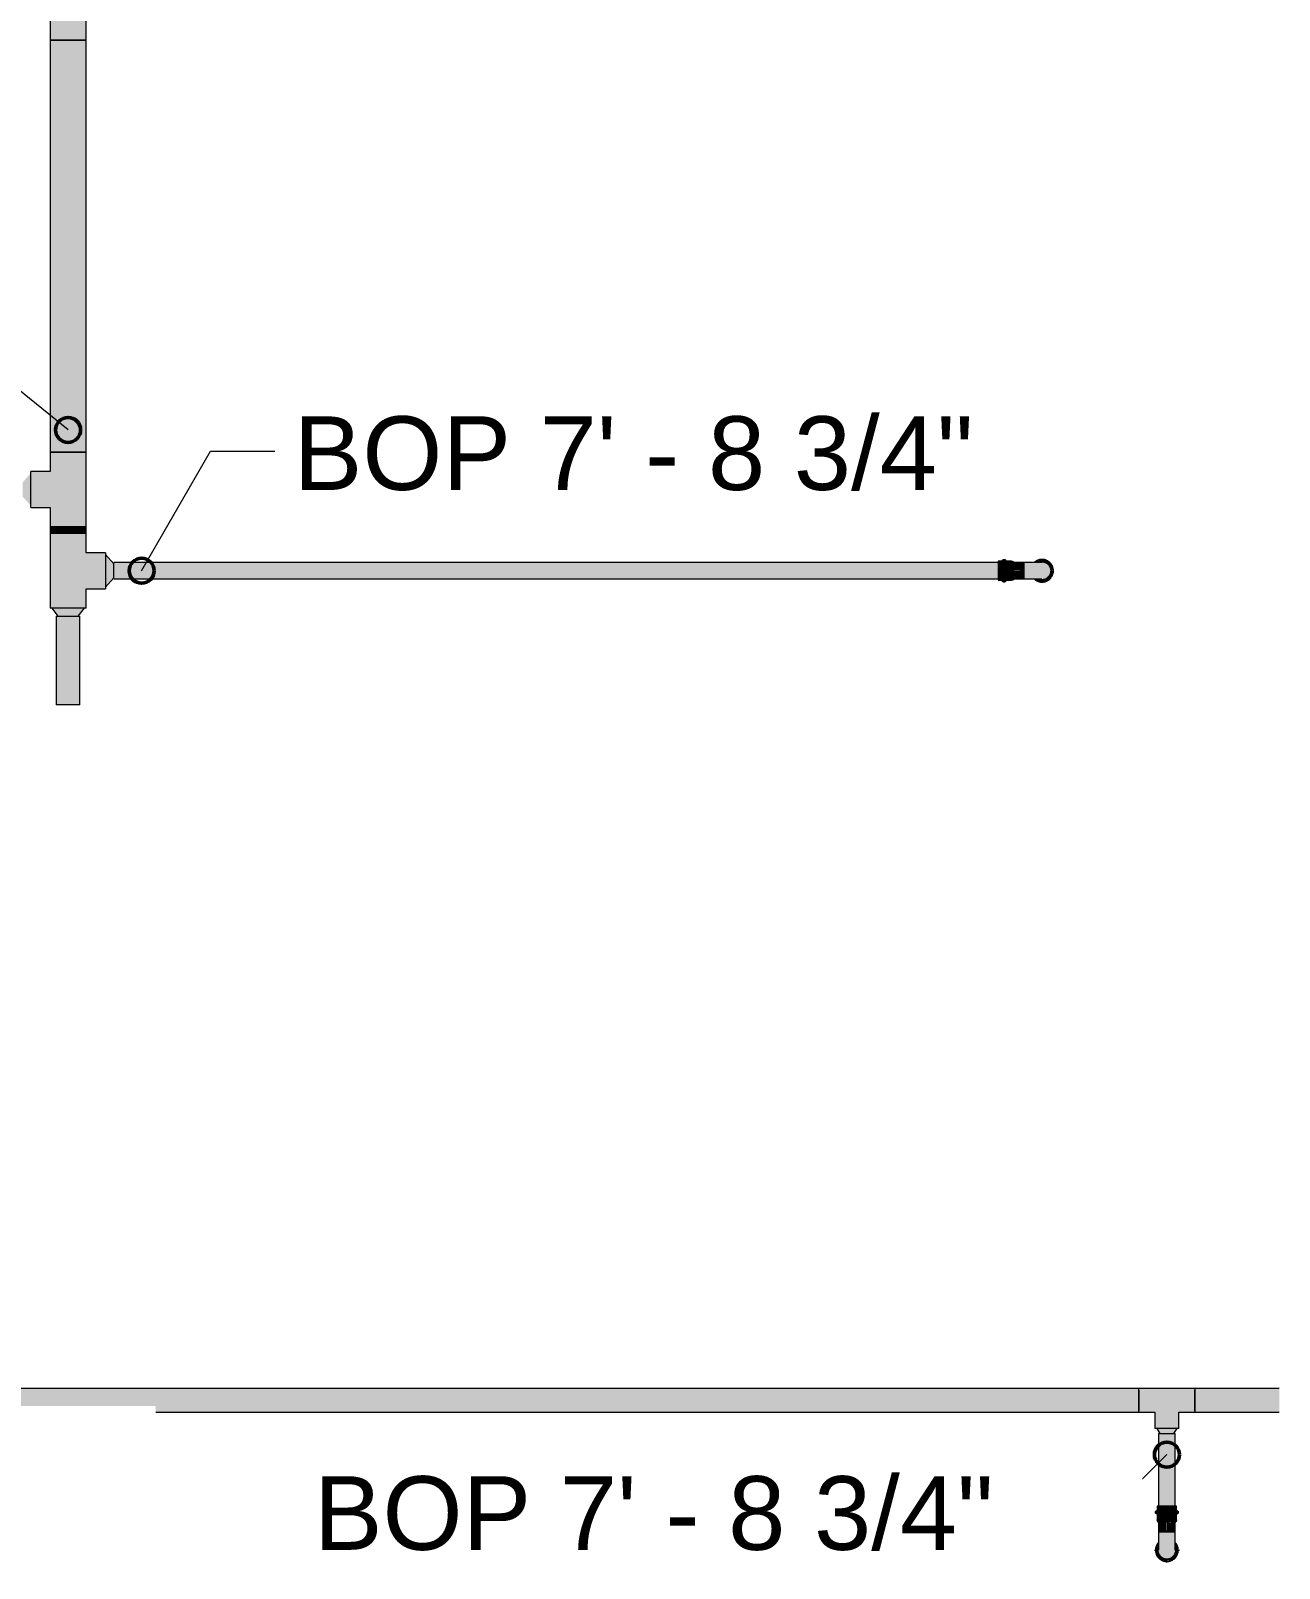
# Model space of a CAD drawing. Header units: inches. Extents: x -3385 to 41, y 7 to 1342.
# Drawn here: x -3010.8 to -2910.8, y 182.3 to 305.5 of the extents above; entities that cross this region are included whole.
import ezdxf

# ---------------------------------------------------------------- set-up
doc = ezdxf.new("R2010")
doc.units = ezdxf.units.IN
doc.header["$MEASUREMENT"] = 0
for name, color, linetype, lineweight in [('G-ANNO-DIMS', 111, 'Continuous', 9), ('P-PIPE', 3, 'Continuous', 9), ('P-PIPE-CNTR', 3, 'Continuous', 9)]:
    doc.layers.add(name, color=color, linetype=linetype, lineweight=lineweight)
doc.styles.add('Arial', font='arial.ttf', dxfattribs={"height": 5.901198})

# ---------------------------------------------------------------- blocks, each defined once
blk = doc.blocks.new('Victaulic-VicPress316-Elbow 90-45deg Style P568_P571 - Standard-V30-LOWER PARKING')
at = {"layer": 'P-PIPE'}
for points in [[(-3300.48, 461.12), (-3300.48, 461.37), (-3300.5, 461.41), (-3300.56, 461.63), (-3300.58, 461.74), (-3300.49, 462.09), (-3300.36, 462.28), (-3300.17, 462.41), (-3300.11, 462.44), (-3299.93, 462.48), (-3299.85, 462.49), (-3299.82, 462.51), (-3299.82, 462.58), (-3300.15, 462.59), (-3300.44, 462.41), (-3300.57, 462.26), (-3300.67, 462.08), (-3300.68, 461.92), (-3300.73, 461.74), (-3300.71, 461.58), (-3300.67, 461.41), (-3300.57, 461.23), (-3300.48, 461.12)], [(-3300.48, 461.37), (-3300.46, 461.86), (-3300.4, 462.03), (-3300.34, 462.14), (-3300.28, 462.21), (-3300.21, 462.27), (-3300.11, 462.33), (-3299.97, 462.38), (-3299.93, 462.39), (-3299.82, 462.4), (-3299.82, 462.51), (-3299.86, 462.49), (-3299.98, 462.48), (-3300.17, 462.41), (-3300.36, 462.28), (-3300.49, 462.09), (-3300.54, 461.96), (-3300.58, 461.74), (-3300.54, 461.52), (-3300.49, 461.39)], [(-3300.15, 460.35), (-3299.82, 460.35), (-3299.82, 462.4), (-3299.93, 462.39), (-3300.04, 462.36), (-3300.15, 462.31), (-3300.24, 462.25), (-3300.32, 462.17), (-3300.4, 462.03), (-3300.44, 461.97), (-3300.47, 461.86), (-3300.48, 461.62), (-3300.47, 460.35), (-3300.24, 460.35)], [(-3299.16, 461.12), (-3299.06, 461.23), (-3298.97, 461.41), (-3298.96, 461.56), (-3298.91, 461.74), (-3298.92, 461.9), (-3298.97, 462.08), (-3299.06, 462.26), (-3299.2, 462.41), (-3299.49, 462.59), (-3299.65, 462.64), (-3299.82, 462.65), (-3299.82, 462.51), (-3299.77, 462.49), (-3299.64, 462.48), (-3299.45, 462.4), (-3299.28, 462.28), (-3299.14, 462.08), (-3299.07, 461.86), (-3299.05, 461.74), (-3299.16, 461.3), (-3299.16, 461.13)], [(-3299.16, 461.37), (-3299.13, 461.44), (-3299.1, 461.52), (-3299.05, 461.74), (-3299.1, 461.97), (-3299.14, 462.09), (-3299.31, 462.31), (-3299.46, 462.41), (-3299.5, 462.43), (-3299.65, 462.48), (-3299.78, 462.49), (-3299.82, 462.49), (-3299.82, 462.4), (-3299.66, 462.38), (-3299.52, 462.33), (-3299.42, 462.27), (-3299.35, 462.2), (-3299.28, 462.11), (-3299.22, 462.02), (-3299.18, 461.89), (-3299.17, 461.86), (-3299.16, 461.4)], [(-3299.31, 460.35), (-3299.16, 460.35), (-3299.17, 461.86), (-3299.21, 461.99), (-3299.25, 462.07), (-3299.31, 462.17), (-3299.42, 462.27), (-3299.5, 462.32), (-3299.59, 462.36), (-3299.7, 462.39), (-3299.82, 462.39), (-3299.82, 460.35), (-3299.39, 460.35)], [(-3300.45, 459.49), (-3300.33, 459.51), (-3300.28, 459.52), (-3300.25, 459.5), (-3300.05, 459.5), (-3299.98, 459.49), (-3299.82, 459.52), (-3299.82, 460.35), (-3300.48, 460.35), (-3300.46, 459.5), (-3300.45, 459.49)], [(-3299.24, 459.49), (-3299.17, 459.5), (-3299.16, 459.52), (-3299.17, 460.35), (-3299.82, 460.35), (-3299.8, 459.52), (-3299.64, 459.49), (-3299.46, 459.5), (-3299.39, 459.5), (-3299.34, 459.52), (-3299.25, 459.49)], [(-3300.53, 458.56), (-3299.82, 458.56), (-3299.82, 458.85), (-3300.58, 458.85), (-3300.68, 458.8), (-3300.73, 458.71), (-3300.67, 458.61), (-3300.58, 458.56), (-3300.53, 458.56)], [(-3300.15, 458.85), (-3299.82, 458.85), (-3299.82, 459.3), (-3300.58, 459.3), (-3300.57, 458.85), (-3300.22, 458.85)], [(-3300.47, 458.22), (-3299.82, 458.22), (-3299.82, 458.56), (-3300.58, 458.56), (-3300.58, 458.22), (-3300.53, 458.22)], [(-3299.98, 459.3), (-3299.82, 459.3), (-3299.83, 459.52), (-3299.99, 459.49), (-3300.17, 459.5), (-3300.25, 459.5), (-3300.29, 459.52), (-3300.41, 459.49), (-3300.46, 459.5), (-3300.48, 459.52), (-3300.54, 459.44), (-3300.57, 459.37), (-3300.57, 459.3), (-3300.06, 459.3)], [(-3299.62, 459.3), (-3299.05, 459.3), (-3299.06, 459.38), (-3299.16, 459.52), (-3299.2, 459.49), (-3299.29, 459.5), (-3299.36, 459.52), (-3299.39, 459.5), (-3299.59, 459.5), (-3299.7, 459.5), (-3299.82, 459.52), (-3299.82, 459.3), (-3299.65, 459.3)], [(-3299.28, 458.85), (-3299.05, 458.85), (-3299.06, 459.3), (-3299.82, 459.3), (-3299.82, 458.85), (-3299.35, 458.85)], [(-3299.35, 458.56), (-3299.05, 458.56), (-3298.95, 458.61), (-3298.91, 458.71), (-3298.97, 458.81), (-3299.05, 458.85), (-3299.82, 458.85), (-3299.82, 458.56), (-3299.37, 458.56)], [(-3299.49, 458.22), (-3299.05, 458.22), (-3299.06, 458.56), (-3299.82, 458.56), (-3299.82, 458.22), (-3299.55, 458.22)]]:
    blk.add_hatch(color=256, dxfattribs=at).paths.add_polyline_path(points, flags=0)
for p, q in [((-3300.48, 460.35), (-3300.48, 459.46)), ((-3299.16, 459.46), (-3299.16, 460.35)), ((-3300.58, 459.3), (-3300.58, 458.85)), ((-3299.82, 458.85), (-3300.58, 458.85)), ((-3300.58, 458.56), (-3300.58, 458.22)), ((-3299.82, 458.56), (-3300.58, 458.56)), ((-3299.05, 458.85), (-3299.82, 458.85)), ((-3299.05, 458.56), (-3299.82, 458.56)), ((-3299.05, 458.85), (-3299.05, 459.3)), ((-3299.05, 458.22), (-3299.05, 458.56)), ((-3300.58, 458.22), (-3299.82, 458.22)), ((-3299.82, 458.22), (-3299.05, 458.22))]:
    blk.add_line(p, q, dxfattribs=at)
at = {"layer": 'P-PIPE', "flags": 128}
for points in [[(-3299.82, 462.65), (-3299.85, 462.65), (-3299.89, 462.65), (-3299.93, 462.65), (-3299.96, 462.64), (-3300, 462.64), (-3300.03, 462.63), (-3300.07, 462.62), (-3300.1, 462.61), (-3300.14, 462.6), (-3300.17, 462.58), (-3300.21, 462.57), (-3300.24, 462.55), (-3300.27, 462.53), (-3300.3, 462.52), (-3300.33, 462.5), (-3300.36, 462.47), (-3300.39, 462.45), (-3300.42, 462.43), (-3300.45, 462.4), (-3300.47, 462.38), (-3300.5, 462.35), (-3300.52, 462.32), (-3300.54, 462.3), (-3300.56, 462.27), (-3300.58, 462.24), (-3300.6, 462.2), (-3300.62, 462.17), (-3300.64, 462.14), (-3300.65, 462.11), (-3300.67, 462.07), (-3300.68, 462.04), (-3300.69, 462), (-3300.7, 461.97), (-3300.71, 461.93), (-3300.72, 461.9), (-3300.72, 461.86), (-3300.73, 461.83), (-3300.73, 461.79), (-3300.73, 461.75), (-3300.73, 461.72), (-3300.73, 461.68), (-3300.72, 461.64), (-3300.72, 461.61), (-3300.71, 461.57), (-3300.71, 461.54), (-3300.7, 461.5), (-3300.69, 461.47), (-3300.67, 461.43), (-3300.66, 461.4), (-3300.65, 461.36), (-3300.63, 461.33), (-3300.61, 461.3), (-3300.6, 461.27), (-3300.58, 461.24), (-3300.55, 461.21), (-3300.53, 461.18), (-3300.51, 461.15), (-3300.49, 461.12)], [(-3299.82, 462.51), (-3299.85, 462.51), (-3299.88, 462.51), (-3299.91, 462.5), (-3299.94, 462.5), (-3299.97, 462.49), (-3300, 462.49), (-3300.03, 462.48), (-3300.06, 462.47), (-3300.09, 462.46), (-3300.12, 462.45), (-3300.14, 462.44), (-3300.17, 462.42), (-3300.2, 462.41), (-3300.22, 462.39), (-3300.25, 462.38), (-3300.28, 462.36), (-3300.3, 462.34), (-3300.32, 462.32), (-3300.35, 462.3), (-3300.37, 462.28), (-3300.39, 462.25), (-3300.41, 462.23), (-3300.43, 462.21), (-3300.45, 462.18), (-3300.46, 462.16), (-3300.48, 462.13), (-3300.49, 462.1), (-3300.51, 462.08), (-3300.52, 462.05), (-3300.53, 462.02), (-3300.54, 461.99), (-3300.55, 461.96), (-3300.56, 461.93), (-3300.57, 461.9), (-3300.57, 461.87), (-3300.58, 461.84), (-3300.58, 461.81), (-3300.58, 461.78), (-3300.58, 461.75), (-3300.58, 461.72), (-3300.58, 461.69), (-3300.58, 461.66), (-3300.58, 461.63), (-3300.57, 461.6), (-3300.56, 461.57), (-3300.56, 461.54), (-3300.55, 461.51), (-3300.54, 461.48), (-3300.53, 461.45), (-3300.51, 461.42), (-3300.5, 461.4), (-3300.49, 461.37), (-3300.48, 461.35)], [(-3299.16, 461.11), (-3299.14, 461.13), (-3299.11, 461.16), (-3299.09, 461.19), (-3299.07, 461.22), (-3299.05, 461.25), (-3299.03, 461.28), (-3299.01, 461.31), (-3299, 461.35), (-3298.98, 461.38), (-3298.97, 461.41), (-3298.96, 461.45), (-3298.94, 461.48), (-3298.93, 461.52), (-3298.93, 461.55), (-3298.92, 461.59), (-3298.91, 461.62), (-3298.91, 461.66), (-3298.91, 461.7), (-3298.91, 461.73), (-3298.91, 461.77), (-3298.91, 461.81), (-3298.91, 461.84), (-3298.92, 461.88), (-3298.92, 461.91), (-3298.93, 461.95), (-3298.94, 461.99), (-3298.95, 462.02), (-3298.96, 462.05), (-3298.97, 462.09), (-3298.99, 462.12), (-3299, 462.16), (-3299.02, 462.19), (-3299.04, 462.22), (-3299.06, 462.25), (-3299.08, 462.28), (-3299.1, 462.31), (-3299.13, 462.34), (-3299.15, 462.36), (-3299.18, 462.39), (-3299.2, 462.42), (-3299.23, 462.44), (-3299.26, 462.46), (-3299.29, 462.48), (-3299.32, 462.5), (-3299.35, 462.52), (-3299.38, 462.54), (-3299.41, 462.56), (-3299.44, 462.57), (-3299.48, 462.59), (-3299.51, 462.6), (-3299.55, 462.61), (-3299.58, 462.62), (-3299.62, 462.63), (-3299.65, 462.64), (-3299.69, 462.65), (-3299.73, 462.65), (-3299.76, 462.65), (-3299.8, 462.65), (-3299.82, 462.65)], [(-3299.16, 461.35), (-3299.14, 461.38), (-3299.13, 461.41), (-3299.11, 461.44), (-3299.1, 461.47), (-3299.09, 461.49), (-3299.08, 461.52), (-3299.08, 461.55), (-3299.07, 461.58), (-3299.06, 461.61), (-3299.06, 461.64), (-3299.05, 461.67), (-3299.05, 461.7), (-3299.05, 461.73), (-3299.05, 461.77), (-3299.05, 461.8), (-3299.06, 461.83), (-3299.06, 461.86), (-3299.06, 461.89), (-3299.07, 461.92), (-3299.08, 461.95), (-3299.09, 461.98), (-3299.1, 462.01), (-3299.11, 462.03), (-3299.12, 462.06), (-3299.13, 462.09), (-3299.15, 462.12), (-3299.16, 462.14), (-3299.18, 462.17), (-3299.2, 462.19), (-3299.22, 462.22), (-3299.24, 462.24), (-3299.26, 462.26), (-3299.28, 462.29), (-3299.3, 462.31), (-3299.32, 462.33), (-3299.35, 462.35), (-3299.37, 462.37), (-3299.4, 462.38), (-3299.42, 462.4), (-3299.45, 462.41), (-3299.48, 462.43), (-3299.5, 462.44), (-3299.53, 462.45), (-3299.56, 462.47), (-3299.59, 462.47), (-3299.62, 462.48), (-3299.65, 462.49), (-3299.68, 462.5), (-3299.71, 462.5), (-3299.74, 462.51), (-3299.77, 462.51), (-3299.8, 462.51), (-3299.82, 462.51)], [(-3300.48, 461.74), (-3300.48, 461.74), (-3300.48, 461.74), (-3300.48, 461.73), (-3300.48, 461.73), (-3300.48, 461.72), (-3300.48, 461.7), (-3300.48, 461.69), (-3300.48, 461.67), (-3300.48, 461.65), (-3300.48, 461.63), (-3300.48, 461.61), (-3300.48, 461.59), (-3300.48, 461.56), (-3300.48, 461.53), (-3300.48, 461.5), (-3300.48, 461.47), (-3300.48, 461.43), (-3300.48, 461.4), (-3300.48, 461.36), (-3300.48, 461.32), (-3300.48, 461.28), (-3300.48, 461.24), (-3300.48, 461.19), (-3300.48, 461.15), (-3300.48, 461.1), (-3300.48, 461.05), (-3300.48, 461.01), (-3300.48, 460.96), (-3300.48, 460.91), (-3300.48, 460.85), (-3300.48, 460.8), (-3300.48, 460.75), (-3300.48, 460.7), (-3300.48, 460.64), (-3300.48, 460.59), (-3300.48, 460.53), (-3300.48, 460.48), (-3300.48, 460.42), (-3300.48, 460.36), (-3300.48, 460.35)], [(-3299.16, 460.35), (-3299.16, 460.41), (-3299.16, 460.46), (-3299.16, 460.52), (-3299.16, 460.57), (-3299.16, 460.63), (-3299.16, 460.68), (-3299.16, 460.73), (-3299.16, 460.79), (-3299.16, 460.84), (-3299.16, 460.89), (-3299.16, 460.94), (-3299.16, 460.99), (-3299.16, 461.04), (-3299.16, 461.09), (-3299.16, 461.14), (-3299.16, 461.18), (-3299.16, 461.23), (-3299.16, 461.27), (-3299.16, 461.31), (-3299.16, 461.35), (-3299.16, 461.39), (-3299.16, 461.42), (-3299.16, 461.46), (-3299.16, 461.49), (-3299.16, 461.52), (-3299.16, 461.55), (-3299.16, 461.58), (-3299.16, 461.6), (-3299.16, 461.63), (-3299.16, 461.65), (-3299.16, 461.67), (-3299.16, 461.68), (-3299.16, 461.7), (-3299.16, 461.71), (-3299.16, 461.72), (-3299.16, 461.73), (-3299.16, 461.74), (-3299.16, 461.74), (-3299.16, 461.74), (-3299.16, 461.74)], [(-3300.58, 458.56), (-3300.59, 458.56), (-3300.6, 458.56), (-3300.6, 458.56), (-3300.61, 458.56), (-3300.61, 458.56), (-3300.62, 458.57), (-3300.62, 458.57), (-3300.63, 458.57), (-3300.64, 458.57), (-3300.64, 458.57), (-3300.65, 458.58), (-3300.65, 458.58), (-3300.66, 458.58), (-3300.66, 458.58), (-3300.67, 458.59), (-3300.67, 458.59), (-3300.68, 458.59), (-3300.68, 458.6), (-3300.68, 458.6), (-3300.69, 458.61), (-3300.69, 458.61), (-3300.7, 458.61), (-3300.7, 458.62), (-3300.7, 458.62), (-3300.71, 458.63), (-3300.71, 458.63), (-3300.71, 458.64), (-3300.72, 458.64), (-3300.72, 458.65), (-3300.72, 458.65), (-3300.72, 458.66), (-3300.72, 458.67), (-3300.73, 458.67), (-3300.73, 458.68), (-3300.73, 458.68), (-3300.73, 458.69), (-3300.73, 458.69), (-3300.73, 458.7), (-3300.73, 458.71), (-3300.73, 458.71), (-3300.73, 458.72), (-3300.73, 458.72), (-3300.73, 458.73), (-3300.73, 458.73), (-3300.73, 458.74), (-3300.72, 458.75), (-3300.72, 458.75), (-3300.72, 458.76), (-3300.72, 458.76), (-3300.72, 458.77), (-3300.71, 458.77), (-3300.71, 458.78), (-3300.71, 458.78), (-3300.71, 458.79), (-3300.7, 458.79), (-3300.7, 458.8), (-3300.69, 458.8), (-3300.69, 458.81), (-3300.69, 458.81), (-3300.68, 458.81), (-3300.68, 458.82), (-3300.67, 458.82), (-3300.67, 458.83), (-3300.66, 458.83), (-3300.66, 458.83), (-3300.65, 458.83), (-3300.65, 458.84), (-3300.64, 458.84), (-3300.64, 458.84), (-3300.63, 458.84), (-3300.63, 458.85), (-3300.62, 458.85), (-3300.62, 458.85), (-3300.61, 458.85), (-3300.6, 458.85), (-3300.6, 458.85), (-3300.59, 458.85), (-3300.59, 458.85), (-3300.58, 458.85)], [(-3300.58, 459.3), (-3300.58, 459.31), (-3300.58, 459.33), (-3300.58, 459.34), (-3300.58, 459.35), (-3300.58, 459.36), (-3300.58, 459.37), (-3300.57, 459.38), (-3300.57, 459.39), (-3300.57, 459.4), (-3300.56, 459.41), (-3300.56, 459.42), (-3300.55, 459.43), (-3300.55, 459.44), (-3300.54, 459.45), (-3300.54, 459.46), (-3300.53, 459.47), (-3300.52, 459.48), (-3300.52, 459.48), (-3300.51, 459.49), (-3300.5, 459.5), (-3300.49, 459.51), (-3300.49, 459.51), (-3300.48, 459.52), (-3300.48, 459.52)], [(-3299.82, 458.85), (-3299.85, 458.85), (-3299.88, 458.85), (-3299.91, 458.85), (-3299.94, 458.85), (-3299.97, 458.85), (-3300, 458.85), (-3300.03, 458.85), (-3300.06, 458.85), (-3300.09, 458.85), (-3300.12, 458.85), (-3300.14, 458.85), (-3300.17, 458.85), (-3300.2, 458.85), (-3300.22, 458.85), (-3300.25, 458.85), (-3300.28, 458.85), (-3300.3, 458.85), (-3300.32, 458.85), (-3300.35, 458.85), (-3300.37, 458.85), (-3300.39, 458.85), (-3300.41, 458.85), (-3300.43, 458.85), (-3300.45, 458.85), (-3300.46, 458.85), (-3300.48, 458.85), (-3300.49, 458.85), (-3300.51, 458.85), (-3300.52, 458.85), (-3300.53, 458.85), (-3300.54, 458.85), (-3300.55, 458.85), (-3300.56, 458.85), (-3300.57, 458.85), (-3300.57, 458.85), (-3300.58, 458.85), (-3300.58, 458.85), (-3300.58, 458.85), (-3300.58, 458.85), (-3300.58, 458.85)], [(-3300.58, 458.85), (-3300.58, 458.85), (-3300.58, 458.85), (-3300.58, 458.85), (-3300.57, 458.85), (-3300.57, 458.85), (-3300.56, 458.85), (-3300.55, 458.85), (-3300.55, 458.85)], [(-3300.54, 458.56), (-3300.55, 458.56), (-3300.56, 458.56), (-3300.57, 458.56), (-3300.57, 458.56), (-3300.58, 458.56), (-3300.58, 458.56), (-3300.58, 458.56), (-3300.58, 458.56), (-3300.58, 458.56)], [(-3300.58, 458.56), (-3300.58, 458.56), (-3300.58, 458.56), (-3300.58, 458.56), (-3300.57, 458.56), (-3300.57, 458.56), (-3300.56, 458.56), (-3300.55, 458.56), (-3300.55, 458.56), (-3300.53, 458.56), (-3300.52, 458.56), (-3300.51, 458.56), (-3300.5, 458.56), (-3300.48, 458.56), (-3300.47, 458.56), (-3300.45, 458.56), (-3300.43, 458.56), (-3300.41, 458.56), (-3300.39, 458.56), (-3300.37, 458.56), (-3300.35, 458.56), (-3300.33, 458.56), (-3300.31, 458.56), (-3300.28, 458.56), (-3300.26, 458.56), (-3300.23, 458.56), (-3300.21, 458.56), (-3300.18, 458.56), (-3300.15, 458.56), (-3300.12, 458.56), (-3300.1, 458.56), (-3300.07, 458.56), (-3300.04, 458.56), (-3300.01, 458.56), (-3299.98, 458.56), (-3299.95, 458.56), (-3299.92, 458.56), (-3299.89, 458.56), (-3299.86, 458.56), (-3299.83, 458.56), (-3299.82, 458.56)], [(-3299.05, 458.85), (-3299.05, 458.85), (-3299.05, 458.85), (-3299.06, 458.85), (-3299.06, 458.85), (-3299.07, 458.85), (-3299.07, 458.85), (-3299.08, 458.85), (-3299.09, 458.85), (-3299.1, 458.85), (-3299.11, 458.85), (-3299.12, 458.85), (-3299.14, 458.85), (-3299.15, 458.85), (-3299.17, 458.85), (-3299.18, 458.85), (-3299.2, 458.85), (-3299.22, 458.85), (-3299.24, 458.85), (-3299.26, 458.85), (-3299.28, 458.85), (-3299.31, 458.85), (-3299.33, 458.85), (-3299.35, 458.85), (-3299.38, 458.85), (-3299.4, 458.85), (-3299.43, 458.85), (-3299.46, 458.85), (-3299.48, 458.85), (-3299.51, 458.85), (-3299.54, 458.85), (-3299.57, 458.85), (-3299.6, 458.85), (-3299.63, 458.85), (-3299.66, 458.85), (-3299.69, 458.85), (-3299.72, 458.85), (-3299.75, 458.85), (-3299.78, 458.85), (-3299.81, 458.85), (-3299.82, 458.85)], [(-3299.82, 458.56), (-3299.79, 458.56), (-3299.76, 458.56), (-3299.73, 458.56), (-3299.7, 458.56), (-3299.67, 458.56), (-3299.64, 458.56), (-3299.61, 458.56), (-3299.58, 458.56), (-3299.55, 458.56), (-3299.52, 458.56), (-3299.49, 458.56), (-3299.46, 458.56), (-3299.44, 458.56), (-3299.41, 458.56), (-3299.38, 458.56), (-3299.36, 458.56), (-3299.34, 458.56), (-3299.31, 458.56), (-3299.29, 458.56), (-3299.27, 458.56), (-3299.25, 458.56), (-3299.23, 458.56), (-3299.21, 458.56), (-3299.19, 458.56), (-3299.17, 458.56), (-3299.16, 458.56), (-3299.14, 458.56), (-3299.13, 458.56), (-3299.11, 458.56), (-3299.1, 458.56), (-3299.09, 458.56), (-3299.08, 458.56), (-3299.08, 458.56), (-3299.07, 458.56), (-3299.06, 458.56), (-3299.06, 458.56), (-3299.05, 458.56), (-3299.05, 458.56), (-3299.05, 458.56), (-3299.05, 458.56)], [(-3299.16, 459.52), (-3299.15, 459.52), (-3299.14, 459.51), (-3299.14, 459.5), (-3299.13, 459.49), (-3299.12, 459.48), (-3299.11, 459.48), (-3299.11, 459.47), (-3299.1, 459.46), (-3299.09, 459.45), (-3299.09, 459.44), (-3299.08, 459.43), (-3299.08, 459.42), (-3299.07, 459.41), (-3299.07, 459.4), (-3299.07, 459.39), (-3299.06, 459.38), (-3299.06, 459.37), (-3299.06, 459.36), (-3299.05, 459.35), (-3299.05, 459.34), (-3299.05, 459.33), (-3299.05, 459.32), (-3299.05, 459.31), (-3299.05, 459.3)], [(-3299.09, 458.85), (-3299.08, 458.85), (-3299.08, 458.85), (-3299.07, 458.85), (-3299.06, 458.85), (-3299.06, 458.85), (-3299.05, 458.85), (-3299.05, 458.85), (-3299.05, 458.85), (-3299.05, 458.85)], [(-3299.05, 458.56), (-3299.05, 458.56), (-3299.05, 458.56), (-3299.06, 458.56), (-3299.06, 458.56), (-3299.07, 458.56), (-3299.07, 458.56), (-3299.08, 458.56), (-3299.09, 458.56)], [(-3299.05, 458.85), (-3299.05, 458.85), (-3299.04, 458.85), (-3299.03, 458.85), (-3299.03, 458.85), (-3299.02, 458.85), (-3299.02, 458.85), (-3299.01, 458.85), (-3299.01, 458.84), (-3299, 458.84), (-3298.99, 458.84), (-3298.99, 458.84), (-3298.98, 458.84), (-3298.98, 458.83), (-3298.97, 458.83), (-3298.97, 458.83), (-3298.96, 458.82), (-3298.96, 458.82), (-3298.96, 458.82), (-3298.95, 458.81), (-3298.95, 458.81), (-3298.94, 458.8), (-3298.94, 458.8), (-3298.94, 458.79), (-3298.93, 458.79), (-3298.93, 458.79), (-3298.93, 458.78), (-3298.92, 458.78), (-3298.92, 458.77), (-3298.92, 458.76), (-3298.92, 458.76), (-3298.91, 458.75), (-3298.91, 458.75), (-3298.91, 458.74), (-3298.91, 458.74), (-3298.91, 458.73), (-3298.91, 458.73), (-3298.91, 458.72), (-3298.91, 458.71), (-3298.91, 458.71), (-3298.91, 458.7), (-3298.91, 458.7), (-3298.91, 458.69), (-3298.91, 458.69), (-3298.91, 458.68), (-3298.91, 458.67), (-3298.91, 458.67), (-3298.91, 458.66), (-3298.91, 458.66), (-3298.92, 458.65), (-3298.92, 458.65), (-3298.92, 458.64), (-3298.92, 458.64), (-3298.93, 458.63), (-3298.93, 458.63), (-3298.93, 458.62), (-3298.94, 458.62), (-3298.94, 458.61), (-3298.94, 458.61), (-3298.95, 458.6), (-3298.95, 458.6), (-3298.96, 458.6), (-3298.96, 458.59), (-3298.97, 458.59), (-3298.97, 458.59), (-3298.98, 458.58), (-3298.98, 458.58), (-3298.99, 458.58), (-3298.99, 458.57), (-3299, 458.57), (-3299, 458.57), (-3299.01, 458.57), (-3299.01, 458.57), (-3299.02, 458.56), (-3299.02, 458.56), (-3299.03, 458.56), (-3299.04, 458.56), (-3299.04, 458.56), (-3299.05, 458.56), (-3299.05, 458.56)]]:
    blk.add_lwpolyline(points, dxfattribs=at)

msp = doc.modelspace()

# ---------------------------------------------------------------- hatches: boundary and pattern name
at = {"layer": 'P-PIPE'}
for points in [[(-3006.43, 304.751), (-3006.381, 304.751), (-3006.381, 310.735), (-3009.255, 310.735), (-3009.25, 309.175), (-3007.818, 307.743), (-3009.255, 306.306), (-3009.255, 304.751), (-3006.573, 304.751)], [(-3008.189, 271.735), (-3007.818, 271.735), (-3007.818, 304.751), (-3009.255, 304.751), (-3009.25, 271.735), (-3008.19, 271.735)], [(-3007.818, 271.735), (-3006.38, 271.735), (-3006.38, 304.751), (-3007.818, 304.751), (-3007.818, 274.068)], [(-3010.81, 267.43), (-3010.81, 270.055), (-3011.466, 269.305), (-3011.46, 268.173), (-3010.833, 267.457)], [(-3010.81, 267.306), (-3009.255, 267.306), (-3007.817, 268.743), (-3009.255, 270.18), (-3010.81, 270.18), (-3010.81, 267.355)], [(-3009.255, 265.22), (-3007.818, 265.22), (-3007.818, 265.751), (-3009.255, 265.751)], [(-3006.381, 259.236), (-3006.381, 260.791), (-3007.818, 262.228), (-3006.381, 263.665), (-3006.381, 265.22), (-3009.255, 265.22), (-3009.255, 259.236), (-3006.43, 259.236)], [(-3006.38, 265.22), (-3006.385, 265.751), (-3007.818, 265.751), (-3007.818, 265.22), (-3006.385, 265.22)], [(-3006.381, 260.791), (-3004.825, 260.791), (-3004.825, 263.665), (-3006.381, 263.665), (-3007.818, 262.228), (-3006.421, 260.831)], [(-3004.825, 260.915), (-3004.169, 261.665), (-3004.175, 262.797), (-3004.825, 263.54), (-3004.825, 260.942)], [(-2933.338, 262.228), (-2933.338, 262.885), (-3004.169, 262.884), (-3004.169, 262.228), (-2934.881, 262.228)], [(-2933.338, 261.57), (-2933.338, 262.228), (-3004.169, 262.228), (-3004.169, 261.57), (-2934.881, 261.57)], [(-3007.005, 258.579), (-3006.505, 259.236), (-3009.13, 259.236), (-3008.63, 258.579), (-3007.065, 258.579)], [(-3008.735, 251.493), (-3007.818, 251.493), (-3007.818, 258.579), (-3008.768, 258.579), (-3008.768, 251.493)], [(-3007.818, 251.493), (-3006.868, 251.493), (-3006.868, 258.579), (-3007.818, 258.579)], [(-2922.062, 195.743), (-2922.062, 196.693), (-3085.573, 196.693), (-3085.573, 195.743), (-2926.144, 195.743)], [(-2918.867, 194.792), (-2917.573, 194.792), (-2917.573, 196.694), (-2922.062, 196.694), (-2922.062, 194.792), (-2920.768, 194.792), (-2919.818, 195.743), (-2918.899, 194.824)], [(-2917.573, 195.743), (-2910.818, 195.743), (-2910.818, 196.693), (-2917.573, 196.693), (-2917.573, 195.989)], [(-3013.518, 194.793), (-2922.062, 194.793), (-2922.062, 195.743), (-3085.573, 195.743), (-3085.573, 194.793), (-3083.417, 194.793)], [(-2910.818, 194.793), (-2910.818, 195.743), (-2917.573, 195.743), (-2917.573, 194.793)], [(-2919.647, 193.092), (-2919.248, 193.104), (-2919.005, 193.499), (-2920.63, 193.499), (-2920.38, 193.092), (-2919.718, 193.092)], [(-2920.282, 187.263), (-2919.818, 187.263), (-2919.818, 193.092), (-2920.475, 193.092), (-2920.471, 187.263), (-2920.29, 187.263)], [(-2919.353, 187.263), (-2919.16, 187.263), (-2919.16, 193.092), (-2919.818, 193.092), (-2919.818, 187.263), (-2919.395, 187.263)]]:
    msp.add_hatch(color=256, dxfattribs=at).paths.add_polyline_path(points, flags=0)
h = msp.add_hatch(color=256, dxfattribs=at)
h.paths.add_polyline_path([(-3009.206, 265.751), (-3009.206, 265.751), (-3009.206, 265.751)], flags=0)
h.paths.add_polyline_path([(-3009.134, 265.751), (-3009.134, 265.751), (-3009.134, 265.751)], flags=0)
h.paths.add_polyline_path([(-3007.099, 265.751), (-3006.381, 265.751), (-3006.381, 271.735), (-3009.255, 271.735), (-3009.25, 270.175), (-3007.817, 268.743), (-3009.255, 267.306), (-3009.255, 265.751), (-3007.446, 265.751)], flags=0)
h = msp.add_hatch(color=256, dxfattribs=at)
h.paths.add_polyline_path([(-2918.899, 193.499), (-2918.867, 193.499), (-2918.867, 194.792), (-2918.901, 194.824), (-2918.901, 193.499)], flags=0)
h.paths.add_polyline_path([(-2920.734, 194.827), (-2920.768, 194.792), (-2920.768, 193.499), (-2920.734, 193.499), (-2920.734, 194.824)], flags=0)
h.paths.add_polyline_path([(-2919.635, 193.499), (-2918.901, 193.499), (-2918.901, 194.827), (-2919.818, 195.743), (-2920.734, 194.827), (-2920.734, 193.499), (-2919.818, 193.499)], flags=0)

# ---------------------------------------------------------------- linework, layer by layer
at = {"layer": 'G-ANNO-DIMS'}
for p, q in [((-3007.818, 273.514), (-3017.793, 281.54)), ((-3001.929, 262.228), (-2996.403, 271.798)), ((-2996.403, 271.798), (-2991.251, 271.798)), ((-2919.818, 191.405), (-2924.355, 186.867)), ((-2924.355, 186.867), (-2932.575, 186.867))]:
    msp.add_line(p, q, dxfattribs=at)
at = {"layer": 'G-ANNO-DIMS', "lineweight": 50}
for centre in [(-3007.818, 273.514), (-3001.929, 262.228), (-2919.818, 191.405)]:
    msp.add_circle(centre, 1, dxfattribs=at)
at = {"layer": 'P-PIPE'}
for p, q in [((-3006.381, 304.751), (-3006.381, 310.735)), ((-3009.255, 306.306), (-3009.255, 304.751)), ((-3009.255, 304.751), (-3009.255, 271.735)), ((-3009.255, 304.751), (-3008.536, 304.751)), ((-3009.063, 304.751), (-3009.206, 304.751)), ((-3008.834, 304.751), (-3009.062, 304.751)), ((-3008.536, 304.751), (-3008.834, 304.751)), ((-3008.536, 304.751), (-3007.818, 304.751)), ((-3008.19, 304.751), (-3008.536, 304.751)), ((-3007.818, 304.751), (-3008.19, 304.751)), ((-3007.818, 304.751), (-3006.38, 304.751)), ((-3007.446, 304.751), (-3007.818, 304.751)), ((-3007.099, 304.751), (-3007.446, 304.751)), ((-3006.801, 304.751), (-3007.099, 304.751)), ((-3006.573, 304.751), (-3006.801, 304.751)), ((-3006.43, 304.751), (-3006.573, 304.751)), ((-3006.38, 271.735), (-3006.38, 304.751)), ((-3009.255, 271.735), (-3009.255, 270.18)), ((-3009.206, 271.735), (-3009.255, 271.735)), ((-3009.206, 271.735), (-3009.063, 271.735)), ((-3008.536, 271.735), (-3009.206, 271.735)), ((-3009.062, 271.735), (-3008.834, 271.735)), ((-3008.834, 271.735), (-3008.536, 271.735)), ((-3008.536, 271.735), (-3008.19, 271.735)), ((-3007.818, 271.735), (-3008.536, 271.735)), ((-3008.189, 271.735), (-3007.818, 271.735)), ((-3007.817, 271.735), (-3007.446, 271.735)), ((-3007.446, 271.735), (-3007.817, 271.735)), ((-3007.446, 271.735), (-3007.099, 271.735)), ((-3006.38, 271.735), (-3007.446, 271.735)), ((-3007.099, 271.735), (-3006.801, 271.735)), ((-3006.801, 271.735), (-3006.573, 271.735)), ((-3006.573, 271.735), (-3006.429, 271.735)), ((-3006.381, 265.751), (-3006.381, 271.735)), ((-3009.255, 270.18), (-3010.81, 270.18)), ((-3010.81, 267.306), (-3009.255, 267.306)), ((-3009.255, 267.306), (-3009.255, 265.751)), ((-3009.255, 265.751), (-3009.255, 265.22)), ((-3009.255, 265.22), (-3009.255, 259.236)), ((-3009.063, 265.751), (-3009.206, 265.751)), ((-3008.834, 265.751), (-3009.062, 265.751)), ((-3008.536, 265.751), (-3008.834, 265.751)), ((-3008.19, 265.751), (-3008.536, 265.751)), ((-3007.818, 265.751), (-3008.189, 265.751)), ((-3007.446, 265.751), (-3007.817, 265.751)), ((-3007.099, 265.751), (-3007.446, 265.751)), ((-3006.801, 265.751), (-3007.099, 265.751)), ((-3006.573, 265.751), (-3006.801, 265.751)), ((-3006.429, 265.751), (-3006.573, 265.751)), ((-3006.381, 263.665), (-3006.381, 265.22)), ((-3006.38, 265.22), (-3006.38, 265.751)), ((-3004.825, 263.665), (-3006.381, 263.665)), ((-3004.825, 263.665), (-3004.825, 260.791)), ((-3004.169, 262.79), (-3004.825, 263.54)), ((-2933.338, 262.885), (-3004.169, 262.885)), ((-3004.169, 261.665), (-3004.825, 260.915)), ((-3004.169, 262.058), (-3004.169, 262.228)), ((-3004.169, 261.899), (-3004.169, 262.058)), ((-3004.169, 261.763), (-3004.169, 261.899)), ((-3004.169, 261.658), (-3004.169, 261.763)), ((-3004.169, 261.593), (-3004.169, 261.658)), ((-3004.169, 261.57), (-3004.169, 261.593)), ((-3004.169, 261.57), (-2933.338, 261.57)), ((-3006.381, 259.236), (-3006.381, 260.791)), ((-3006.381, 260.791), (-3004.825, 260.791)), ((-3009.13, 259.236), (-3008.63, 258.579)), ((-3007.005, 258.579), (-3006.505, 259.236)), ((-3008.768, 258.579), (-3008.768, 251.493)), ((-3008.768, 258.579), (-3006.868, 258.579)), ((-3006.868, 251.493), (-3006.868, 258.579)), ((-3006.868, 251.493), (-3008.768, 251.493)), ((-2922.062, 196.693), (-3085.573, 196.693)), ((-2917.573, 196.694), (-2922.062, 196.694)), ((-2922.062, 194.792), (-2922.062, 196.694)), ((-2922.062, 196.566), (-2922.062, 196.415)), ((-2922.062, 196.415), (-2922.062, 196.218)), ((-2922.062, 196.218), (-2922.062, 195.989)), ((-2922.062, 195.989), (-2922.062, 195.497)), ((-2917.573, 196.694), (-2917.573, 194.792)), ((-2910.818, 196.693), (-2917.573, 196.693)), ((-2917.573, 196.415), (-2917.573, 196.566)), ((-2917.573, 196.218), (-2917.573, 196.415)), ((-2917.573, 195.989), (-2917.573, 196.218)), ((-2917.573, 195.497), (-2917.573, 195.989)), ((-3085.573, 194.793), (-2922.062, 194.793)), ((-2922.062, 195.497), (-2922.062, 195.268)), ((-2922.062, 195.267), (-2922.062, 195.071)), ((-2922.062, 195.07), (-2922.062, 194.92)), ((-2922.062, 194.792), (-2920.768, 194.792)), ((-2920.768, 194.792), (-2920.768, 193.499)), ((-2918.867, 194.792), (-2917.573, 194.792)), ((-2918.867, 193.499), (-2918.867, 194.792)), ((-2917.573, 195.268), (-2917.573, 195.497)), ((-2917.573, 195.071), (-2917.573, 195.267)), ((-2917.573, 194.92), (-2917.573, 195.07)), ((-2917.573, 194.793), (-2910.818, 194.793)), ((-2918.867, 193.499), (-2920.768, 193.499)), ((-2920.63, 193.499), (-2920.38, 193.092)), ((-2919.255, 193.092), (-2919.005, 193.499)), ((-2920.475, 193.092), (-2920.475, 187.263)), ((-2920.475, 193.092), (-2919.16, 193.092)), ((-2919.16, 187.263), (-2919.16, 193.092))]:
    msp.add_line(p, q, dxfattribs=at)
at = {"layer": 'P-PIPE', "flags": 128}
msp.add_lwpolyline([(-3004.169, 262.228), (-3004.169, 262.398), (-3004.169, 262.557), (-3004.169, 262.693), (-3004.169, 262.797), (-3004.169, 262.863), (-3004.169, 262.885)], dxfattribs=at)
at = {"layer": 'P-PIPE'}
for centre, major_axis, ratio, start_param, end_param in [((-3010.81, 268.743), (0, 1.437), 0.0000922, 3.1415927, 6.2831853), ((-3007.818, 265.751), (1.438, 0), 0.0003532, 2.8797933, 3.1415927), ((-3007.818, 265.22), (1.438, 0), 0.0003532, 1.5707963, 3.1415927), ((-3007.818, 265.751), (1.438, 0), 0.0003532, 2.0943951, 2.8788642), ((-3007.818, 265.22), (1.437, 0), 0.000093, 2.6187711, 2.8797933), ((-3007.818, 265.22), (1.437, 0), 0.000093, 2.3565934, 2.6179939), ((-3007.818, 265.22), (1.437, 0), 0.000093, 2.0946116, 2.3561945), ((-3007.818, 265.751), (1.437, 0), 0.0003532, 1.5707963, 2.0941227), ((-3007.818, 265.22), (1.437, 0), 0.000093, 1.8326919, 2.0943951), ((-3007.818, 265.22), (1.437, 0), 0.000093, 1.3089969, 1.8325957), ((-3007.818, 265.22), (1.437, 0), 0.0003532, 1.0473834, 1.5707963), ((-3007.818, 265.751), (-1.437, 0), 0.0003532, 4.4505896, 4.7122958), ((-3007.818, 265.751), (1.437, 0), 0.0003532, 0, 1.3089965), ((-3007.818, 265.22), (1.437, 0), 0.000093, 1.0471976, 1.3089007), ((-3007.818, 265.22), (1.437, 0), 0.000093, 0.7853982, 1.0469811), ((-3007.818, 265.22), (1.438, 0), 0.0003532, 0, 1.0471976), ((-3007.818, 265.22), (1.437, 0), 0.000093, 0.5235988, 0.7849992), ((-3007.818, 265.22), (-1.437, 0), 0.000093, 3.403392, 3.6644142), ((-3007.818, 259.236), (1.437, 0), 0.000093, 0, 3.1415927)]:
    msp.add_ellipse(centre, major_axis=major_axis, ratio=ratio, start_param=start_param, end_param=end_param, dxfattribs=at)
at = {"layer": 'P-PIPE-CNTR'}
for p, q in [((-2920.818, 183.743), (-2920.553, 183.743)), ((-2919.082, 183.743), (-2918.818, 183.743)), ((-2919.818, 182.743), (-2919.818, 183.005))]:
    msp.add_line(p, q, dxfattribs=at)

# ---------------------------------------------------------------- block references
at = {"layer": 'P-PIPE'}
for p, rotation in [((-3391.56, -3037.59), 270), ((-6219.635, 645.486), 180)]:
    msp.add_blockref('Victaulic-VicPress316-Elbow 90-45deg Style P568_P571 - Standard-V30-LOWER PARKING', p, dxfattribs=dict(at, rotation=rotation))

# ---------------------------------------------------------------- next in the draw order: texts
at = {"layer": 'G-ANNO-DIMS', "char_height": 5.9012, "width": 64.872, "attachment_point": 1, "line_spacing_factor": 0.938532, "style": 'Arial', "bg_fill": 3, "box_fill_scale": 1.25, "bg_fill_color": 0, "bg_fill_transparency": 0}
for insert in [(-2989.751, 274.603), (-3067.141, 193.825), (-2988.135, 189.671)]:
    msp.add_mtext('BOP 7\' - 8 3/4"', dxfattribs=dict(at, insert=insert))

doc.saveas('drawing.dxf')
